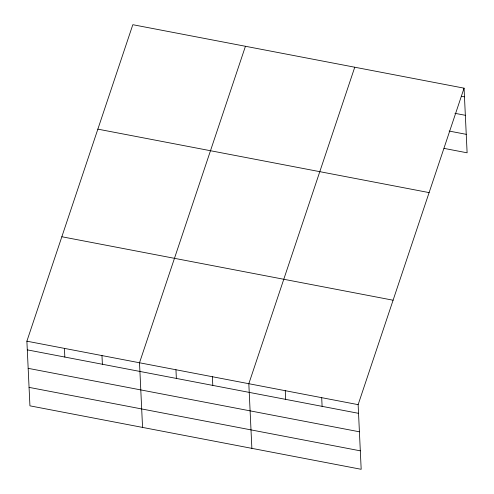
<?xml version="1.0" encoding="UTF-8"?>
<svg xmlns="http://www.w3.org/2000/svg" width="494" height="494" viewBox="0 0 494 494"><rect width="100%" height="100%" fill="white"/><g stroke="black" fill="none" stroke-linecap="round" stroke-linejoin="round"><path stroke-width="0.74" d="M464.064 88.16L358.131 404.654L361.182 469.3L29.936 405.84L26.886 341.193L132.818 24.7L464.064 88.16L467.114 152.807L444.057 148.391M245.444 46.275L139.512 362.769L142.562 427.415M354.754 67.221L248.822 383.715L251.872 448.361M461.495 96.268L464.471 96.836M454.931 113.311L465.342 115.306M449.139 131.058L466.243 134.337M97.861 129.144L429.107 192.604M61.843 236.75L393.088 300.21M26.886 341.193L358.131 404.654M27.3 349.869L358.545 413.33M28.17 368.339L359.416 431.799M29.066 387.37L360.311 450.831M321.699 397.676L322.107 406.352M285.26 390.692L285.668 399.368M212.383 376.731L212.797 385.406M175.95 369.753L176.358 378.429M101.974 355.575L102.382 364.257M64.43 348.387L64.838 357.063"/></g></svg>
